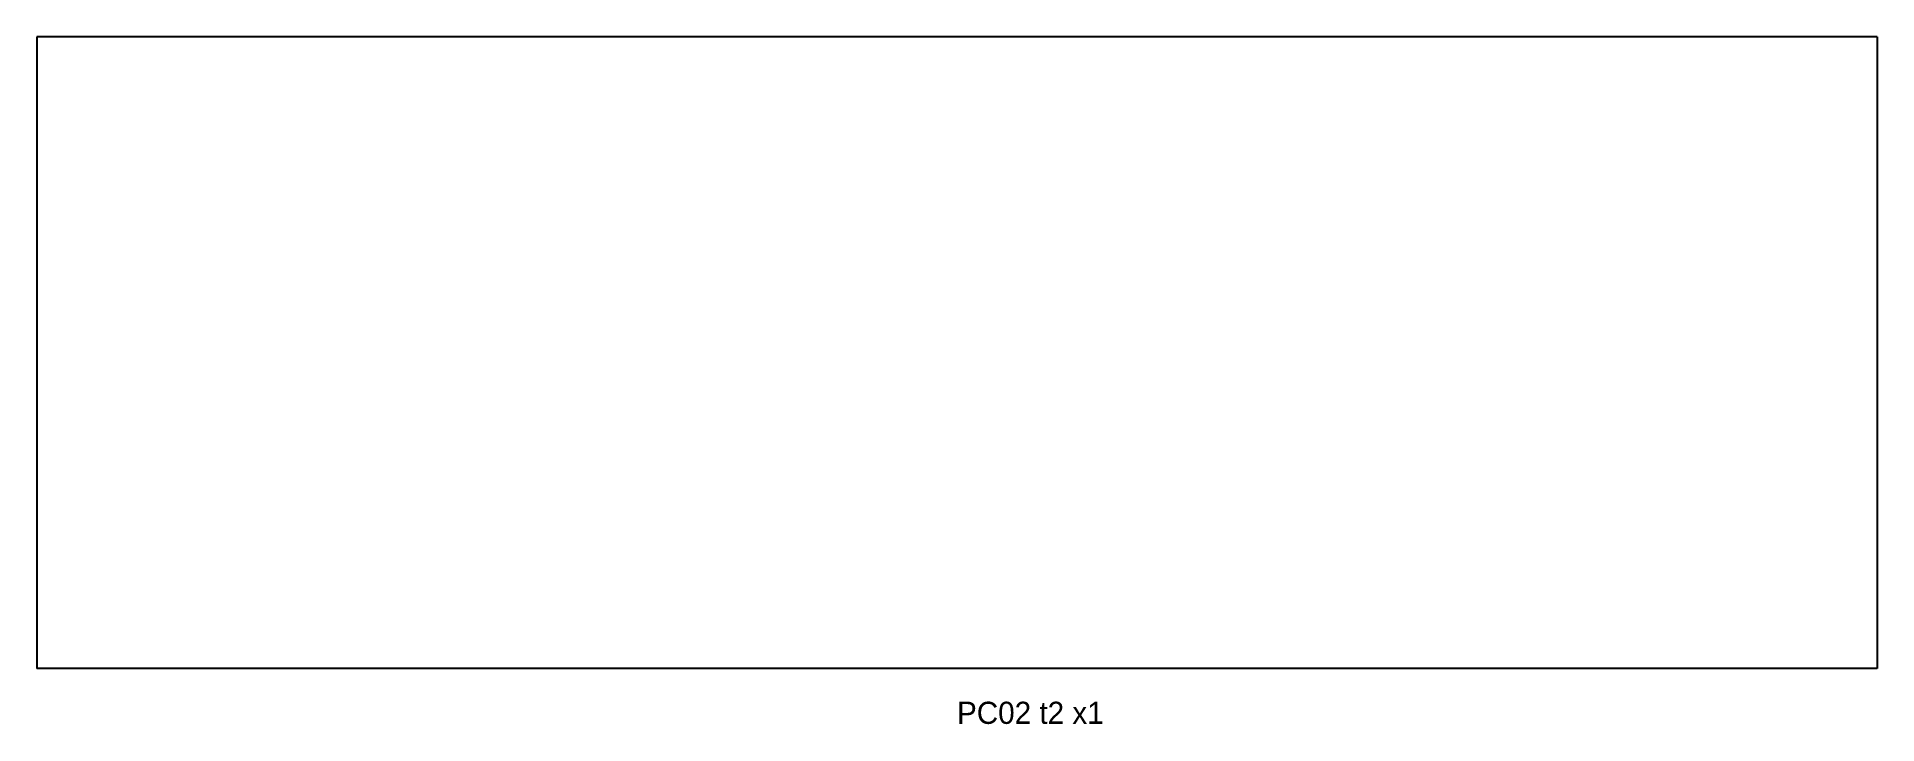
# Model space of a CAD drawing. Header units: metres. Extents: x -83 to 83, y -34 to 28.
import ezdxf

# ---------------------------------------------------------------- set-up
doc = ezdxf.new("R2010")
doc.units = ezdxf.units.M
doc.layers.add('CUT', color=7, linetype='Continuous')
doc.layers.add('NOTES', color=7, linetype='Continuous')

msp = doc.modelspace()

# ---------------------------------------------------------------- linework, layer by layer
at = {"layer": 'CUT'}
for points in [[(83, 28.5), (-83, 28.5)], [(-83, 28.5), (-83, -28.5)], [(83, 28.5), (83, -28.5)], [(83, -28.5), (-83, -28.5)]]:
    msp.add_lwpolyline(points, dxfattribs=at)

# ---------------------------------------------------------------- texts
at = {"layer": 'NOTES'}
msp.add_text('PC02 t2 x1', height=2, dxfattribs=at).set_placement((0, -33.5))

doc.saveas('drawing.dxf')
